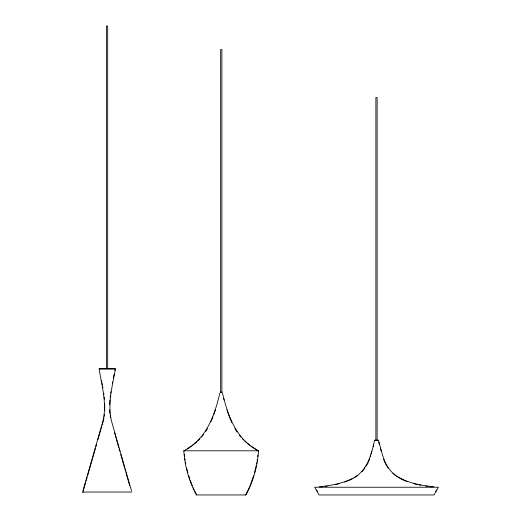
<?xml version="1.0" encoding="UTF-8"?>
<svg xmlns="http://www.w3.org/2000/svg" width="521" height="521" viewBox="0 0 521 521"><rect width="100%" height="100%" fill="white"/><g stroke="black" fill="none" stroke-linecap="round" stroke-linejoin="round"><path stroke-width="0.78" d="M104.728 410.476L104.708 403.827M109.684 404.583L109.911 400.063M257.7 456.604L257.843 454.996M222.532 393.257C227.853 415.836 236.365 439.704 258.559 450.808C257.602 466.204 253.252 481.345 245.997 494.95L196.365 494.95C189.11 481.345 184.76 466.204 183.802 450.808C205.997 439.704 214.509 415.836 219.823 393.257M110.165 397.77L110.426 395.478M257.081 460.909L257.289 459.47M103.672 419.529L103.907 417.992M104.148 416.455L104.506 414.149M110.686 393.186L110.921 391.668M112.308 383.404L112.582 381.926M114.822 370.49L115.102 369.031L99.498 369.031M113.311 378.135L114.099 374.195M256.306 465.175L254.482 472.873M256.586 463.755L256.873 462.342M103.497 420.18L102.168 424.96M82.885 490.971L102.468 422.687C107.56 404.889 101.771 386.002 99.094 368.692L115.519 368.692C112.321 386.374 107.033 404.83 111.963 422.687L131.546 490.971M83.308 490.743L85.665 482.524M86.108 480.968L87.228 477.073M87.658 475.575L90.446 465.846M90.661 465.097L92.419 458.968M92.855 457.438L95.506 448.19M95.955 446.634L96.626 444.296M97.961 439.626L100.918 429.324M101.126 428.601L101.751 426.412M374.547 440.44C371.33 455.452 366.478 472.794 350.815 479.268C340.884 483.82 330.014 485.663 319.223 486.764M370.346 456.383L370.705 455.126M371.063 453.869L371.786 451.342M373.121 446.673L373.674 444.752M253.655 475.621L250.809 483.735M213.734 414.794L215.394 409.838M368.419 462.12L369.747 458.473M210.894 421.977L212.965 416.93M248.263 489.662L249.123 487.689M249.696 486.38L250.562 484.406M245.612 494.95L247.931 490.32M435.693 491.349L436.5 489.922M438.109 487.78L434.052 494.95L319.041 494.95L314.984 487.78M364.166 469.258L364.96 467.975M365.762 466.692L368.152 462.85M205.782 431.336L207.553 428.633M201.445 437.099L203.503 434.651M362.01 471.551L363.762 469.896M196.912 441.691L192.653 445.103M198.11 440.59L199.901 438.936M191.422 445.983L187.169 448.933M184.16 450.978L185.365 450.157M350.965 479.574L353.049 478.324M354.443 477.49L357.914 475.406M344.681 482.062L350.268 479.854M335.198 484.745L339.607 483.586M320.825 486.914L322.388 486.731M325.514 486.353L327.077 486.165M220.142 392.157L222.22 392.157M220.396 392.502L221.966 392.502M374.658 440.128L378.428 440.128M374.899 440.473L378.194 440.473M183.802 450.808L258.559 450.808M314.677 487.239L438.415 487.239M82.937 492.039L82.585 492.039L83.471 492.039M83.126 492.039L131.846 492.039M433.869 486.764C420.499 485.357 406.627 483.006 395.387 475.132C384.114 467.129 382.095 452.742 378.539 440.44M426.015 486.165L427.578 486.353M429.923 486.634L432.267 486.914M419.366 484.999L420.844 485.259M413.485 483.586L417.888 484.745M402.824 479.854L407.715 481.788M396.566 476.24L402.121 479.574M258.201 450.978L250.933 445.983M249.702 445.103L244.85 441.144M242.46 438.936L243.652 440.037M392.834 473.205L395.178 475.406M239.373 435.263L240.917 437.099M234.808 428.633L237.016 432.013M385.338 463.488L388.132 467.975M316.592 489.922L317.393 491.349M194.763 490.984L196.749 494.95M191.8 484.406L192.373 485.722M193.239 487.689L194.099 489.662M229.396 416.93L231.76 422.7M190.289 480.382L191.552 483.735M383.612 459.203L384.941 462.85M226.967 409.838L229.097 416.207M188.706 475.621L189.787 479.046M378.669 442.14L379.229 444.1M380.532 448.633L381.307 451.342M114.353 432.267L114.985 434.475M115.408 435.947L116.04 438.154M116.463 439.626L117.134 441.958M117.583 443.521L118.697 447.409M119.146 448.965L119.81 451.303M120.696 454.377L123.549 464.328M123.77 465.097L124.415 467.344M124.838 468.841L125.483 471.088M125.913 472.58L127.202 477.073M127.424 477.855L129.657 485.637M223.685 398.552L224.089 399.946M186.622 468.001L187.879 472.873M185.489 462.342L185.769 463.755M101.569 380.447L101.849 381.926M102.123 383.404L102.396 384.876M102.67 386.354L102.911 387.871M110.165 415.686L110.4 417.223M184.968 458.754L185.176 460.193M103.744 393.186L103.913 394.71M104.174 397.002L104.434 399.294M184.447 454.188L184.662 456.604M109.677 409.747L109.807 413.381M377.132 440.128L377.132 97.486L375.888 97.486L375.888 440.128M221.9 392.157L221.9 49.521L220.663 49.521L220.663 392.157M107.678 368.692L107.678 26.05L106.434 26.05L106.434 368.692"/></g></svg>
